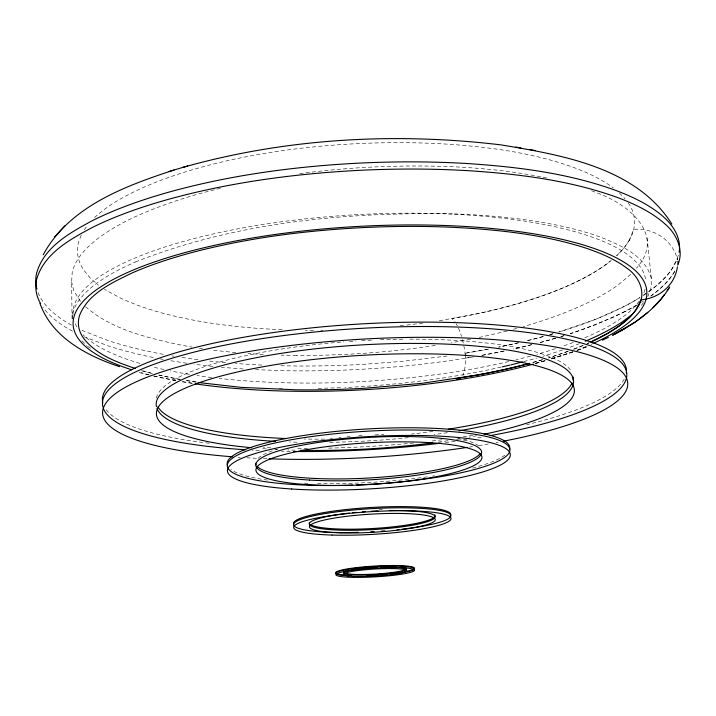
<?xml version="1.0" encoding="UTF-8"?>
<svg xmlns="http://www.w3.org/2000/svg" width="716" height="716" viewBox="0 0 716 716"><rect width="100%" height="100%" fill="white"/><g stroke="black" fill="none" stroke-linecap="round" stroke-linejoin="round"><path stroke-width="0.54" stroke-dasharray="3.58 2.69" d="M591.604 190.778A277.137 88.372 -3.5 0 1 597.314 193.025C628.075 203.809 666.515 235.09 636.372 268.214M647.067 237.658L651.336 278.479L651.139 287.546L647.837 296.531M72.056 318.799L71.627 281.979L72.182 272.644A307.916 96.436 -3.6 0 1 134.545 217.02C162.478 204.427 191.772 194.958 221.611 188.057M72.307 318.924L72.665 313.545M678.356 255.254L675.868 262.235L673.156 267.166A329.664 103.05 -3.2 0 1 649.931 290.759L648.114 292.03M81.248 235.197L78.644 241.945A286.66 95.201 -3.4 0 0 83.146 269.216L89.661 277.477L98.441 285.219M629.257 240.352L633.651 229.38A40.714 38.351 3.2 0 1 677.434 259.604M674.866 270.988L673.774 272.939A329.986 101.842 -3.2 0 1 650.513 296.272M84.264 229.836L87.155 225.764M674.526 271.767L672.011 275.642A324.115 99.9 -3.3 0 1 650.701 296.147M643.568 302.662L639.406 307.585M630.751 274.273L618.884 284.404A313.348 99.864 -3 0 1 527.334 325.449L523.083 326.621M94.521 217.601C105.082 207.756 117.54 200.229 130.33 193.633A285.675 94.548 -3.4 0 1 197.75 168.224C247.629 154.217 299.207 146.959 350.876 143.979A285.532 94.396 -3.3 0 1 447.822 144.193C491.033 147.156 534.592 153.018 575.404 168.117A286.149 94.807 -3.2 0 1 613.361 187.959M611.312 260.338C594.343 274.103 574.33 283.482 554.121 291.484A280.341 93.152 -3.3 0 1 477.384 313.715L451.805 318.638A33.724 10.695 80.8 0 1 455.072 322.057M643.559 295.207L647.201 292.665M640.122 297.373C621.9 308.847 601.932 317.233 581.741 324.536A323.963 101.189 -3.3 0 1 559.285 331.911M641.536 302.277L643.263 301.203M636.3 305.481L613.621 317.161L582.215 329.691A324.276 99.998 -3.3 0 1 570.133 333.754M625.22 311.55L595.748 324.688L570.312 333.683M587.084 343.743L588.883 342.91M587.567 343.492L589.528 342.615M583.272 345.345L574.017 349.104M582.538 345.658L572.54 349.676M135.53 261.949C235.707 222.094 345.363 212.034 452.369 213.842M577.007 350.491L587.773 346.41L577.436 350.33M572.943 351.932L549.96 359.271M572.576 352.093L550.165 359.208M558.453 332.143L595.256 319.479L624.692 306.197A323.802 101.09 -3.3 0 0 639.621 297.731M561.004 336.592L564.145 335.643M542.585 359.692L531.138 362.914M549.933 334.632L553.164 333.71M555.759 338.176L544.992 341.21A331.025 102.478 -3.2 0 1 539.014 342.803M545.082 360.685L535.076 363.397M513.488 329.27L516.683 328.384M535.344 363.325L544.339 360.9M523.799 361.562L530.234 359.906A315.416 92.015 -3 0 0 536.66 358.098M507.098 331.034L479.156 337.487M501.2 367.075C449.863 378.71 397.398 384.922 344.852 387.571M470.555 339.241L451.34 342.803M488.786 349.068L465.158 353.265A33.706 10.677 80.7 0 1 462.84 375.605M487.408 349.336L463.324 353.588M482.342 355.252L487.793 354.268A331.025 102.478 -3.2 0 0 504.932 350.831M481.707 355.387L494.47 352.988A324.276 99.998 -3.3 0 0 503.894 351.064M471.405 357.186C435.641 363.28 399.51 367.111 363.298 369.188A334.22 103.766 -3.3 0 1 287.089 370.754L254.359 369.635M465.516 358.161L474.189 356.72M439.329 320.723L471.495 314.933A285.988 95.344 -3.3 0 0 521.758 302.474C545.646 295.305 569.211 286.561 590.942 274.21A280.225 93.08 -3.3 0 0 610.166 261.304M435.292 345.443C389.397 352.433 342.946 355.664 296.522 355.422M299.7 173.702C349.095 166.98 399.08 164.832 448.887 166.568A277.137 88.372 -3.5 0 1 547.525 178.212M446.972 356.058L401.139 361.49L363.021 364.346A333.889 105.001 -3.3 0 1 286.865 365.876L278.542 365.679M422.843 323.095L406.16 325.162M400.047 325.798L405.149 325.261M340.539 387.714L316.74 388.43M282.131 329.7C250.806 328.456 219.508 325.35 188.747 319.229A288.002 96.034 -3.4 0 1 136.846 304.98L122.248 298.993L104.464 289.389M261.975 365.115L235.385 363.522M243.27 368.991L221.459 367.29M225.576 362.735L207.434 360.882M212.885 366.458L194 364.229M198.001 359.736L179.528 357.132M186.804 363.236L170.891 360.757M182.687 381.664L192.864 383.221M196.014 382.174L190.626 381.342A291.367 83.244 -3.4 0 1 185.346 380.447M171.849 355.852L174.042 356.219M175.733 380.473L153.698 376.106M158.907 375.13L177.282 378.836A271.301 77.015 -3.2 0 0 180.36 379.382M148.651 374.916L138.788 372.427M141.446 370.718L151.72 373.313M83.817 336.681L108.796 346.079A333.387 103.238 -3.4 0 0 155.855 358.018M81.901 330.353L108.707 340.771A333.056 104.473 -3.4 0 0 164.241 354.518M72.513 331.141C61.916 325.529 51.803 318.504 44.249 309.07A331.606 102.2 -3.4 0 1 42.915 307.262M71.475 325.091C61.227 319.47 51.498 312.498 44.204 303.262A331.284 103.417 -3.4 0 1 37.536 291.036M87.549 346.24L91.022 348.603M82.009 340.897L86.752 345.479M619.438 193.007L625.113 198.914M80.568 301.418L73.963 291.117L71.627 281.979M85.58 306.716C110.72 328.716 144.462 336.959 176.297 344.145A269.583 83.62 -3.1 0 0 191.969 347.027M628.209 202.959C635.763 212.894 636.488 226.909 630.581 237.81A285.219 94.834 -3.2 0 1 616.843 255.496M651.336 278.479C645.555 255.764 621.255 245.704 601.637 237.551A278.963 81.418 -3.5 0 0 452.369 213.833M645.071 289.166A286.874 83.459 -3.3 0 1 643.326 294.178M639.29 301.123A286.874 83.459 -3.3 0 1 583.137 338.516M573.248 342.454A286.874 83.459 -3.3 0 1 561.872 346.562M555.598 348.674A286.874 83.459 -3.3 0 1 536.937 354.348M530.466 356.138A286.874 83.459 -3.3 0 1 516.075 359.835M508.7 361.58A286.874 83.459 -3.3 0 1 219.266 378.424M211.721 377.538A286.874 83.459 -3.3 0 1 196.972 375.542M189.471 374.379A286.874 83.459 -3.3 0 1 170.283 370.879M163.973 369.546A286.874 83.459 -3.3 0 1 153.242 367.04M139.933 363.424A286.874 83.459 -3.3 0 1 83.083 334.739M76.925 326.899A286.874 83.459 -3.3 0 1 74.258 321.153M73.032 315.201A286.874 83.459 -3.3 0 1 352.746 214.907A286.874 83.459 -3.3 0 1 645.76 281.093M594.038 343.045A287.34 81.687 -3.3 0 1 591.085 344.369M586.028 346.535A287.34 81.687 -3.3 0 1 577.051 350.133M573.033 351.637A287.34 81.687 -3.3 0 1 550.255 359.289M545.073 360.837A287.34 81.687 -3.3 0 1 535.523 363.549M191.933 383.355A287.34 81.687 -3.3 0 1 182.132 381.762M175.742 380.617A287.34 81.687 -3.3 0 1 153.457 375.873M149.295 374.835A287.34 81.687 -3.3 0 1 141.213 372.66M552.922 333.799A323.963 101.189 -3.3 0 1 549.7 334.73M542.817 336.645A323.963 101.189 -3.3 0 1 526 340.986M518.93 342.678A323.963 101.189 -3.3 0 1 498.273 347.197M543.569 336.43A330.702 103.704 -3.2 0 1 525.401 341.12M518.178 342.839A330.702 103.704 -3.2 0 1 499.222 346.991M643.272 295.395A323.802 101.09 -3.3 0 0 671.366 269.905L677.524 258.029A40.678 38.288 2.9 0 1 677.667 259.747M180.146 379.516A291.367 83.244 -3.4 0 1 158.746 375.014M152.383 373.439A291.367 83.244 -3.4 0 1 142.189 370.637M542.316 359.781A283.59 80.738 -3.3 0 1 531.46 362.86M563.931 335.715A324.276 99.998 -3.3 0 1 560.789 336.672M555.5 338.247A324.276 99.998 -3.3 0 1 540.32 342.472M531.424 344.754A324.276 99.998 -3.3 0 1 513.202 349.059M163.302 359.432A333.387 103.238 -3.4 0 1 160.098 358.832M531.952 344.611A331.025 102.478 -3.2 0 1 513.363 349.005M637.338 304.873A324.115 99.9 -3.3 0 1 625.211 311.55M629.239 240.352A280.225 93.08 -3.3 0 1 616.476 255.88M322.853 330.228A288.62 96.454 -3.3 0 1 320.795 330.255M313.617 330.291A288.62 96.454 -3.3 0 1 305.437 330.255M456.208 323.793A33.724 10.695 80.8 0 1 457.345 325.825M458.464 328.143A33.724 10.695 80.8 0 1 461.534 336.466M462.411 339.563A33.724 10.695 80.8 0 1 465.266 355.27M296.522 355.422A269.583 83.62 -3.1 0 1 281.057 355.154M263.381 354.465A269.583 83.62 -3.1 0 1 247.924 353.525M235.824 352.558A269.583 83.62 -3.1 0 1 211.131 349.864M202.547 348.683A269.583 83.62 -3.1 0 1 199.37 348.209M579.405 343.635A315.416 92.015 -3 0 1 567.564 348.137M562.561 349.909A315.416 92.015 -3 0 1 542.979 356.246M72.674 313.545A309.903 88.829 -3.6 0 1 135.539 261.949M282.543 388.439A271.301 77.015 -3.2 0 1 277.038 388.314M196.247 381.879A271.301 77.015 -3.2 0 1 185.578 380.259M447.402 432.661A209.009 48.106 -3.3 0 1 434.227 434.567M408.362 437.664A209.009 48.106 -3.3 0 1 328 442.345M296.961 442.184A209.009 48.106 -3.3 0 1 289.488 441.96M476.632 435.767A209.314 46.889 -3.3 0 1 469.186 437.181M459.654 438.854A209.314 46.889 -3.3 0 1 456.495 439.382M447.974 440.725A209.314 46.889 -3.3 0 1 438.103 442.148M295.189 450.185A209.314 46.889 -3.3 0 1 287.734 449.952M277.951 449.55A209.314 46.889 -3.3 0 1 275.803 449.442M266.262 448.878A209.314 46.889 -3.3 0 1 260.015 448.431M481.259 437.199A262.602 60.779 -3.3 0 1 475.075 438.228M466.734 439.543A262.602 60.779 -3.3 0 1 461.471 440.331M455.099 441.244A262.602 60.779 -3.3 0 1 444.385 442.685M290.302 451.474A262.602 60.779 -3.3 0 1 281.656 451.313M259.353 450.543A262.602 60.779 -3.3 0 1 252.068 450.167M498.193 442.211A262.987 59.24 -3.3 0 1 496.045 442.604M488.455 443.974A262.987 59.24 -3.3 0 1 477.733 445.773M472.542 446.605A262.987 59.24 -3.3 0 1 469.41 447.088M267.041 458.732A262.987 59.24 -3.3 0 1 262.826 458.571M256.534 458.294A262.987 59.24 -3.3 0 1 246.823 457.775M240.227 457.354A262.987 59.24 -3.3 0 1 238.052 457.202M624.191 379.158A262.45 61.406 -3.3 0 1 526.537 424.731M472.757 435.346A262.45 61.406 -3.3 0 1 463.35 436.805M442.005 439.767A262.45 61.406 -3.3 0 1 430.056 441.217M413.571 442.98A262.45 61.406 -3.3 0 1 327.579 448.144M307.656 448.386A262.45 61.406 -3.3 0 1 296.692 448.35M270.818 447.795A262.45 61.406 -3.3 0 1 263.416 447.5M209.153 443.258A262.45 61.406 -3.3 0 1 105.225 408.415M432.894 431.435A208.884 48.599 -3.3 0 1 411.396 434.048M324.536 439.114A208.884 48.599 -3.3 0 1 304.318 439.042M156.356 398.024A208.884 48.599 -3.3 0 1 343.805 341.863M349.39 341.442A208.884 48.599 -3.3 0 1 356.067 340.986M361.616 340.655A208.884 48.599 -3.3 0 1 372.732 340.073M380.429 339.76A208.884 48.599 -3.3 0 1 404.298 339.205M409.776 339.169A208.884 48.599 -3.3 0 1 571.708 372.043M379.077 509.631A62.99 9.272 -3.3 0 1 382.335 509.515M504.816 455.17A141.508 26.778 -3.3 0 1 472.399 468.112M434.54 475.746A141.508 26.778 -3.3 0 1 432.482 476.068M427.273 476.838A141.508 26.778 -3.3 0 1 317.6 483.56M308.032 483.318A141.508 26.778 -3.3 0 1 303.87 483.157M267.533 480.087A141.508 26.778 -3.3 0 1 230.91 469.472M258.118 458.312A113.074 21.364 -3.3 0 1 276.806 449.254M330.336 438.613A113.074 21.364 -3.3 0 1 332.501 438.353M338.963 437.619A113.074 21.364 -3.3 0 1 340.986 437.404M347.135 436.805A113.074 21.364 -3.3 0 1 350.231 436.527M358.519 435.865A113.074 21.364 -3.3 0 1 364.748 435.453M375.077 434.898A113.074 21.364 -3.3 0 1 383.91 434.567M457.676 438.541A113.074 21.364 -3.3 0 1 478.369 445.567M568.397 351.207L559.706 354.295A283.59 80.738 -3.3 0 1 548.581 357.893L568.441 351.198"/><path stroke-width="1.07" d="M679.099 252.247C681.525 238.777 673.711 226.014 664 217.351A330.568 102.916 -3.2 0 0 615.823 190.438C568.191 173.147 517.408 166.828 467.101 163.525A329.736 102.397 -3.3 0 0 352.057 163.499C290.956 167.025 229.943 175.375 170.856 191.584A329.96 102.603 -3.4 0 0 92.794 220.439C70.195 232.566 43.443 247.172 36.427 273.888A331.284 103.417 -3.4 0 0 36.937 289.085M677.703 265.108C684.469 250.242 676.414 233.47 664.69 223.714A330.882 101.699 -3.2 0 0 616.494 197.142C568.773 180.065 517.972 173.881 467.646 170.65A330.049 101.189 -3.3 0 0 352.469 170.712C291.314 174.239 230.239 182.535 171.052 198.601A330.282 101.386 -3.4 0 0 92.901 227.178C70.374 239.171 43.587 253.482 36.462 280.054A331.606 102.2 -3.4 0 0 40.579 303.602M43.211 254.815C69.121 206.593 124.996 186.044 174.078 170.005M667.24 290.705L669.675 287.026M668.95 288.136C655.892 309.491 634.466 324.053 612.583 335.231L635.128 322.155L647.783 312.364M664.466 294.473L661.262 298.921L652.983 307.629M65.004 225.674L54.497 237.032M631.423 315.031L622.589 321.681A315.416 92.015 -3 0 1 585.267 341.237M614.051 334.444L624.996 328.42M591.488 341.738L597.099 339.044A283.473 80.666 -3.3 0 0 636.264 309.401L640.883 299.852A40.678 38.288 2.9 0 0 677.399 266.871M602.416 340.172L608.376 337.334M590.682 342.087L607.383 333.549L618.642 326.344A288.53 82.188 -3.2 0 0 637.652 307.191C647.291 293.596 639.066 275.92 626.285 267.775A289.461 82.161 -3.2 0 0 582.842 247.136C541.144 234.186 497.387 229.612 453.944 227.366A288.825 81.803 -3.3 0 0 355.718 227.983C303.459 231 251.271 237.703 200.417 250.349A288.987 81.937 -3.4 0 0 132.03 273.011C112.036 282.695 88.337 293.318 79.592 315.371A289.989 82.501 -3.4 0 0 84.094 338.972C96.785 354.85 116.771 362.215 135.431 368.543M182.857 167.392C285.872 138.242 395.035 132.2 501.128 144.9C561.872 155.005 636.184 167.472 671.841 224.036M168.824 171.598L187.735 165.915M529.026 363.495L526.904 364.068A289.318 82.635 -3.3 0 1 476.042 375.256L421.276 383.4L364.426 388.269A291.994 83.602 -3.3 0 1 296.03 389.808L241.22 387.374L198.162 382.505M510.929 364.865L522.734 361.84M502.283 366.834L509.855 365.142M515.78 147.075L520.818 147.979M529.786 149.546L535.219 150.521M119.474 366.655C87.039 355.861 52.125 337.567 39.953 303.387M131.762 369.814A287.34 81.687 -3.3 0 1 163.973 258.789A287.34 81.687 -3.3 0 1 548.644 236.513A287.34 81.687 -3.3 0 1 594.038 343.045M533.357 364.131A287.34 81.687 -3.3 0 1 195.173 383.839M529.545 363.37A283.59 80.738 -3.3 0 1 481.993 374.155L456.137 378.621A33.706 10.677 80.7 0 0 460.218 378.809M677.792 261.331A40.714 38.351 3.2 0 1 678.168 263.9M156.437 406.67A209.009 48.106 -3.3 0 1 325.664 347.734A209.009 48.106 -3.3 0 1 562.373 366.574A209.009 48.106 -3.3 0 1 459.072 430.764M275.445 441.333A209.009 48.106 -3.3 0 1 157.01 408.567M251.665 447.733A209.314 46.889 -3.3 0 1 206.351 380.348A209.314 46.889 -3.3 0 1 520.514 362.135A209.314 46.889 -3.3 0 1 484.061 434.263M432.554 442.9A209.314 46.889 -3.3 0 1 300.568 450.301M102.889 406.867A262.602 60.779 -3.3 0 1 311.263 332.358A262.602 60.779 -3.3 0 1 610.775 354.635A262.602 60.779 -3.3 0 1 490.021 435.668M441.137 443.097A262.602 60.779 -3.3 0 1 293.569 451.519M245.418 449.764A262.602 60.779 -3.3 0 1 103.202 407.941M232.646 456.808A262.987 59.24 -3.3 0 1 162.89 371.568A262.987 59.24 -3.3 0 1 563.062 348.495A262.987 59.24 -3.3 0 1 503.518 441.19M467.306 447.402A262.987 59.24 -3.3 0 1 269.162 458.813M102.827 403.09A262.45 61.406 -3.3 0 1 360.936 323.945A262.45 61.406 -3.3 0 1 626.321 372.929M572.048 382.971A208.884 48.599 -3.3 0 1 448.243 429.197M286.132 438.532A208.884 48.599 -3.3 0 1 157.851 406.751M573.185 377.072A208.884 48.599 -3.3 0 1 572.97 380.106M348.916 575.843A39.344 4.421 -3.3 0 1 348.137 569.372A39.344 4.421 -3.3 0 1 405.793 566.535A39.344 4.421 -3.3 0 1 397.085 573.471M393.961 573.865A39.344 4.421 -3.3 0 1 392.341 574.053M387.267 574.572A39.344 4.421 -3.3 0 1 384.644 574.805M378.361 575.279A39.344 4.421 -3.3 0 1 374.719 575.503M400.307 567.537A31.486 3.535 -3.3 0 1 394.498 572.782A31.486 3.535 -3.3 0 1 350.777 574.715A31.486 3.535 -3.3 0 1 354.751 569.56M358.161 569.077A31.486 3.535 -3.3 0 1 360.032 568.844M364.014 568.414A31.486 3.535 -3.3 0 1 367.174 568.119M373.716 567.636A31.486 3.535 -3.3 0 1 376.983 567.448M345.049 575.046A39.344 4.439 -3.3 0 1 348.11 568.781A39.344 4.439 -3.3 0 1 402.034 565.703A39.344 4.439 -3.3 0 1 405.202 571.619M397.049 572.907A39.344 4.439 -3.3 0 1 389.808 573.758M384.608 574.241A39.344 4.439 -3.3 0 1 380.133 574.59M376.509 574.832A39.344 4.439 -3.3 0 1 366.556 575.297M350.992 575.351A39.344 4.439 -3.3 0 1 348.88 575.27M403.564 567.385A31.486 3.553 -3.3 0 1 386.022 573.23A31.486 3.553 -3.3 0 1 344.817 573.194M344.11 572.872A31.486 3.553 -3.3 0 1 345.38 571.046M355.53 568.853A31.486 3.553 -3.3 0 1 357.239 568.611M360.962 568.146A31.486 3.553 -3.3 0 1 363.979 567.824M368.221 567.439A31.486 3.553 -3.3 0 1 373.68 567.045M380.142 566.723A31.486 3.553 -3.3 0 1 396.1 566.678M358.143 532.337A78.76 11.537 -3.3 0 1 303.709 518.366A78.76 11.537 -3.3 0 1 431.139 509.201A78.76 11.537 -3.3 0 1 402.07 529.178M399.08 529.518A78.76 11.537 -3.3 0 1 397.067 529.742M384.644 530.887A78.76 11.537 -3.3 0 1 381.476 531.129M374.047 531.621A78.76 11.537 -3.3 0 1 370.852 531.809M389.701 510.535A63.008 9.219 -3.3 0 1 424.561 522.564A63.008 9.219 -3.3 0 1 323.185 528.954A63.008 9.219 -3.3 0 1 349.408 513.077M352.594 512.728A63.008 9.219 -3.3 0 1 355.843 512.405M362.475 511.824A63.008 9.219 -3.3 0 1 365.348 511.6M371.416 511.206A63.008 9.219 -3.3 0 1 378.057 510.875M293.846 524.506A78.742 11.59 -3.3 0 1 371.899 507.429A78.742 11.59 -3.3 0 1 450.462 515.61M434.675 514.732A62.99 9.272 -3.3 0 1 381.494 527.907A62.99 9.272 -3.3 0 1 310.404 524.497M309.5 523.611A62.99 9.272 -3.3 0 1 309.258 522.68M352.621 485.117A141.562 26.599 -3.3 0 1 254.171 448.485A141.562 26.599 -3.3 0 1 497.092 439.517A141.562 26.599 -3.3 0 1 356.684 484.965M227.491 465.284A141.508 26.778 -3.3 0 1 367.729 428.929A141.508 26.778 -3.3 0 1 509.559 449.317M479.962 453.872A113.074 21.364 -3.3 0 1 368.364 478.037A113.074 21.364 -3.3 0 1 257.053 466.205M256.104 464.818A113.074 21.364 -3.3 0 1 255.666 463.395M353.525 577.356A39.353 4.386 -3.3 0 0 414.43 570.5A39.353 4.386 -3.3 0 0 357.687 569.524A39.353 4.386 -3.3 0 0 353.525 577.356M357.409 576.416A31.495 3.508 -3.3 0 0 406.563 570.992A31.495 3.508 -3.3 0 0 361.678 570.106A31.495 3.508 -3.3 0 0 357.409 576.416M332.045 535.058A78.796 11.393 -3.3 0 0 451.017 518.706A78.796 11.393 -3.3 0 0 334.023 515.18A78.796 11.393 -3.3 0 0 332.045 535.058M341.12 532.883A63.035 9.111 -3.3 0 0 435.301 519.61A63.035 9.111 -3.3 0 0 340.7 517.104A63.035 9.111 -3.3 0 0 341.12 532.883M309.545 480.06A113.11 21.22 -3.3 0 0 481.546 452.968A113.11 21.22 -3.3 0 0 314.87 442.971A113.11 21.22 -3.3 0 0 309.545 480.06M291.618 489.001A141.67 26.143 -3.3 0 0 510.123 456.325A141.67 26.143 -3.3 0 0 304.926 442.971A141.67 26.143 -3.3 0 0 291.618 489.001M309.76 484.75A113.2 20.854 -3.3 0 0 481.922 457.945A113.2 20.854 -3.3 0 0 315.138 448.288A113.2 20.854 -3.3 0 0 309.76 484.75"/></g></svg>
